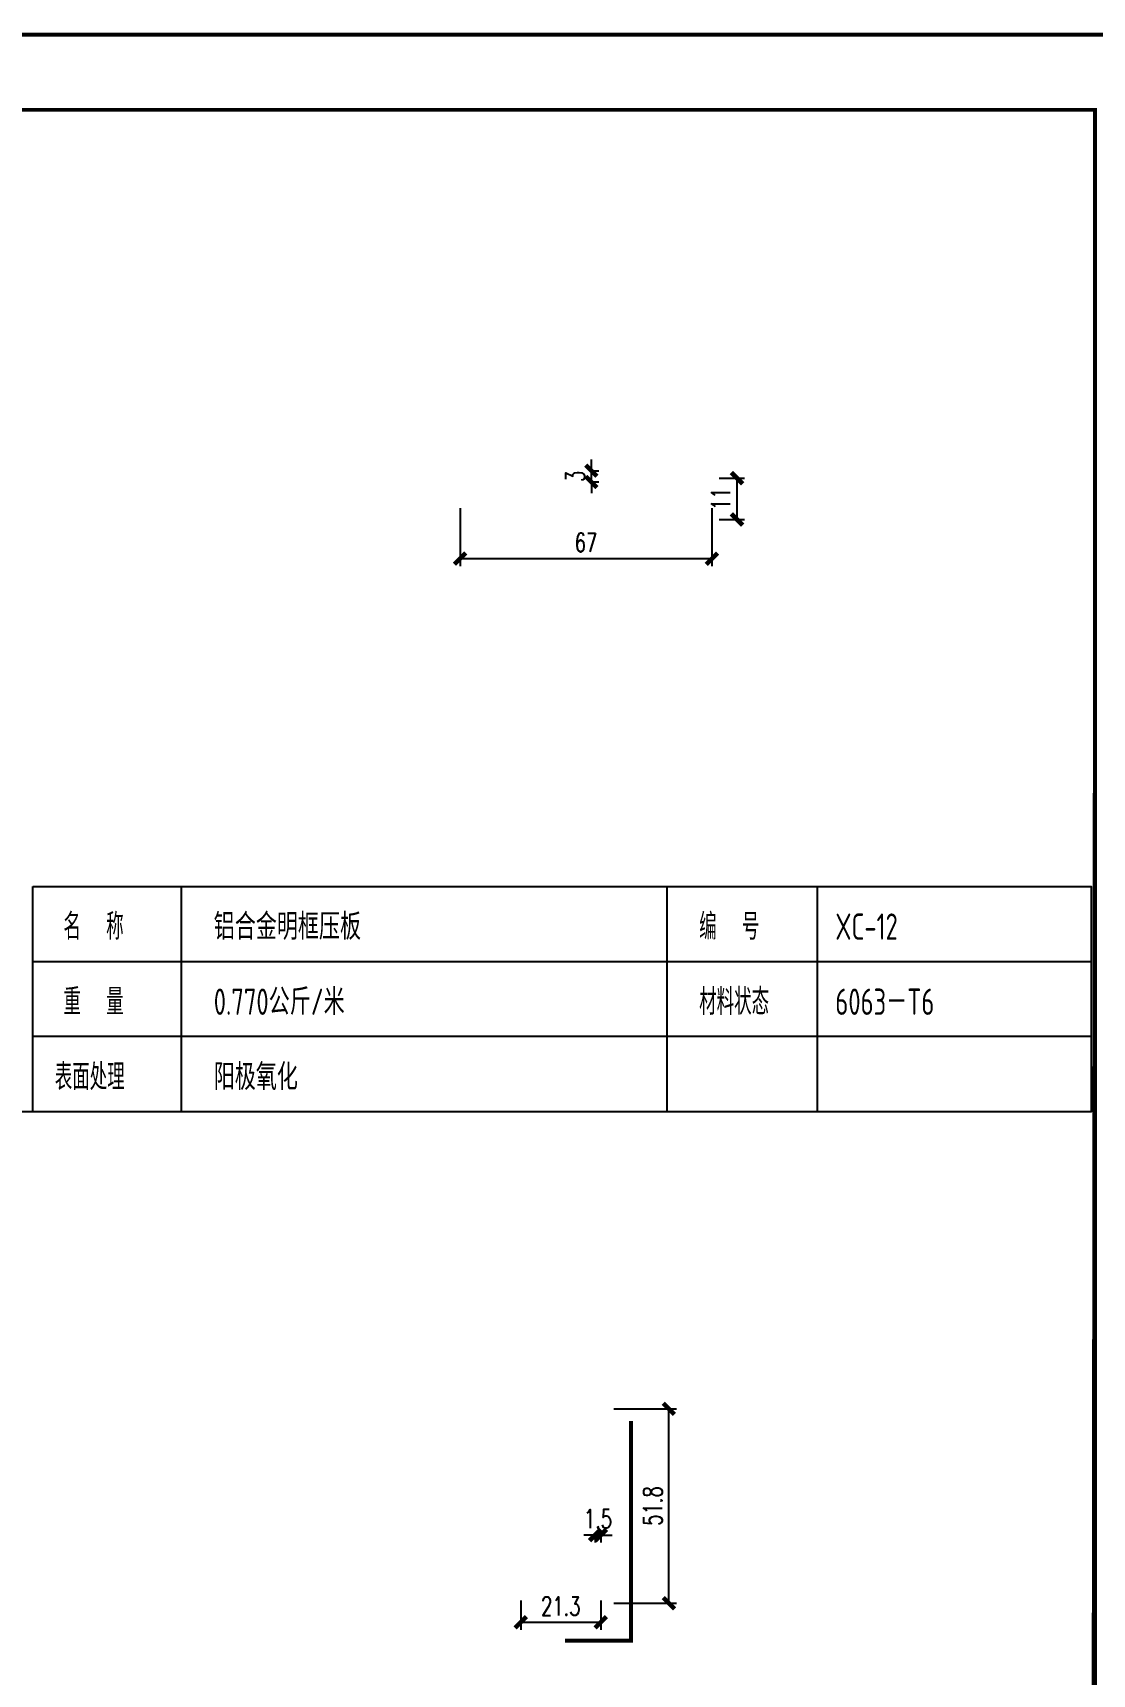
# Model space of a CAD drawing. Extents: x -51737 to 14768, y -80661 to -36245.
# Drawn here: x -49803.4 to -49521.5, y -80256.5 to -79819.6 of the extents above; entities that cross this region are included whole.
import ezdxf
from ezdxf.enums import TextEntityAlignment as Align

# ---------------------------------------------------------------- set-up
doc = ezdxf.new("R2010")
doc.units = 0
doc.linetypes.add('DASHED2', pattern=[9.525, 6.35, -3.175])
for name, color, linetype in [('0-cxFrame', 155, 'Continuous'), ('0-symbol', 71, 'Continuous'), ('0-text', 7, 'Continuous'), ('0-细实线', 6, 'Continuous'), ('DIM', 173, 'Continuous')]:
    doc.layers.add(name, color=color, linetype=linetype)
doc.layers.add('0-cxText', color=131, linetype='Continuous', lineweight=25)
doc.layers.add('0-图框', color=7, linetype='Continuous', lineweight=20)
doc.styles.add('CHINESE', font='ros1.shx', dxfattribs={"width": 0.8, "bigfont": 'hztxt.shx'})
doc.styles.add('cx_tuming', font='simhei.ttf')
doc.styles.add('cx_tuqian1', font='')
doc.styles.add('DHTEXT-1', font='ROMANS.shx', dxfattribs={"width": 0.7, "bigfont": 'CHINESE.shx'})
doc.styles.add('样式 1', font='romans.shx', dxfattribs={"width": 0.7, "bigfont": 'chinese.shx'})
doc.styles.add('黑体', font='simhei.ttf', dxfattribs={"height": 12})
doc.styles.get('cx_tuqian1').set_extended_font_data('SimSun')
doc.dimstyles.new('ZN2', dxfattribs={"dimscale": 2, "dimtxt": 2.5, "dimasz": 1.5, "dimexe": 1, "dimexo": 2, "dimgap": 0.9, "dimtad": 1, "dimdec": 1, "dimdsep": 46, "dimtxsty": 'DHTEXT-1', "dimblk": 'ARCHTICK', "dimcen": 2.5, "dimclrd": 173, "dimclre": 173, "dimclrt": 7, "dimazin": 2, "dimtfac": 1, "dimtdec": 1, "dimtix": 1, "dimtmove": 2, "dimatfit": 3, "dimfxl": 0, "dimtolj": 1, "dimtzin": 0, "dimarcsym": 0})

# ---------------------------------------------------------------- blocks, each defined once
blk = doc.blocks.new('TK22.A2 L(Dragon)')
at = {"layer": '0-cxFrame', "color": 7, "const_width": 0.5}
blk.add_lwpolyline([(0, 0), (-594, 0), (-594, 420), (0, 420)], close=True, dxfattribs=at)
at = {"layer": '0-cxFrame', "const_width": 0.5}
blk.add_lwpolyline([(-80, 10), (-574, 10), (-574, 410), (-80, 410)], close=True, dxfattribs=at)
at = {"style": '黑体', "flags": 4}
blk.add_attdef('图幅', text='', height=3.3, dxfattribs=at).set_placement((-40, 3), align=Align.RIGHT)
at = {"layer": '0-cxText', "flags": 4}
for tag, height, style, p in [('建设单位', 3.5, 'cx_tuming', (-45, 240)), ('项目名称', 3.5, 'cx_tuming', (-45, 210)), ('子项名称', 3.5, 'cx_tuming', (-45, 180)), ('工程编号', 3.3, 'cx_tuqian1', (-35, 165)), ('图名1', 3.5, 'cx_tuming', (-45, 87)), ('图名2', 3.5, 'cx_tuming', (-45, 79)), ('图名3', 3.5, 'cx_tuming', (-45, 71)), ('出图日期', 3.3, 'cx_tuqian1', (-39, 60)), ('专业', 3.3, 'cx_tuqian1', (-55, 52)), ('图号', 3.3, 'cx_tuqian1', (-55, 44)), ('版次', 3.3, 'cx_tuqian1', (-20, 44))]:
    blk.add_attdef(tag, text='', height=height, dxfattribs=dict(at, style=style)).set_placement(p, align=Align.MIDDLE)
at = {"layer": 'Defpoints', "color": 6, "flags": 4}
for tag, height, style, p in [('tufu', 3.3, '黑体', (-12, 12)), ('dwfname', 4, 'cx_tuqian1', (-80, 3))]:
    blk.add_attdef(tag, text='', height=height, dxfattribs=dict(at, style=style)).set_placement(p, align=Align.RIGHT)
blk = doc.blocks.new('_ArchTick')
at = {"color": 0, "linetype": 'ByBlock', "const_width": 0.4}
blk.add_lwpolyline([(-0.5, -0.5), (0.5, 0.5)], dxfattribs=at)
blk = doc.blocks.new('*D38')
at = {"layer": 'Defpoints', "color": 0, "ltscale": 20, "transparency": 16777216}
for p in [(-49689.66, -79942.15), (-49622.66, -79942.15), (-49622.66, -79959.58)]:
    blk.add_point(p, dxfattribs=at)
at = {"layer": 'DIM', "color": 173, "linetype": 'ByBlock', "lineweight": -2, "ltscale": 20, "transparency": 16777216}
for p, q in [((-49689.66, -79946.15), (-49689.66, -79961.58)), ((-49622.66, -79946.15), (-49622.66, -79961.58)), ((-49689.66, -79959.58), (-49622.66, -79959.58))]:
    blk.add_line(p, q, dxfattribs=at)
at = {"layer": 'DIM', "color": 173, "lineweight": -2, "ltscale": 20, "transparency": 16777216, "xscale": 3, "yscale": 3, "zscale": 3, "rotation": 180}
blk.add_blockref('_ArchTick', (-49689.66, -79959.58), dxfattribs=at)
at = {"layer": 'DIM', "color": 173, "lineweight": -2, "ltscale": 20, "transparency": 16777216, "xscale": 3, "yscale": 3, "zscale": 3}
blk.add_blockref('_ArchTick', (-49622.66, -79959.58), dxfattribs=at)
at = {"layer": 'DIM', "color": 7, "ltscale": 20, "transparency": 16777216, "insert": (-49656.16, -79955.28), "char_height": 5, "attachment_point": 5, "style": 'DHTEXT-1'}
blk.add_mtext('\\A1;67', dxfattribs=at)
blk = doc.blocks.new('*D39')
at = {"layer": 'Defpoints', "color": 0, "ltscale": 20, "transparency": 16777216}
for p in [(-49624.75, -79938.17), (-49615.97, -79938.17), (-49624.75, -79949.17)]:
    blk.add_point(p, dxfattribs=at)
at = {"layer": 'DIM', "color": 173, "linetype": 'ByBlock', "lineweight": -2, "ltscale": 20, "transparency": 16777216}
for p, q in [((-49620.75, -79938.17), (-49613.97, -79938.17)), ((-49615.97, -79949.17), (-49615.97, -79938.17)), ((-49620.75, -79949.17), (-49613.97, -79949.17))]:
    blk.add_line(p, q, dxfattribs=at)
at = {"layer": 'DIM', "color": 173, "lineweight": -2, "ltscale": 20, "transparency": 16777216, "xscale": 3, "yscale": 3, "zscale": 3}
for p, rotation in [((-49615.97, -79938.17), 90), ((-49615.97, -79949.17), 270)]:
    blk.add_blockref('_ArchTick', p, dxfattribs=dict(at, rotation=rotation))
at = {"layer": 'DIM', "color": 7, "ltscale": 20, "transparency": 16777216, "insert": (-49620.27, -79943.67), "char_height": 5, "attachment_point": 5, "rotation": 90, "style": 'DHTEXT-1'}
blk.add_mtext('\\A1;11', dxfattribs=at)
blk = doc.blocks.new('*D44')
at = {"layer": 'Defpoints', "color": 0, "ltscale": 20, "transparency": 16777216}
for p in [(-49673.53, -80232.86), (-49652.23, -80232.86), (-49652.23, -80242.68)]:
    blk.add_point(p, dxfattribs=at)
at = {"layer": 'DIM', "color": 173, "linetype": 'ByBlock', "lineweight": -2, "ltscale": 20, "transparency": 16777216}
for p, q in [((-49673.53, -80236.86), (-49673.53, -80244.68)), ((-49652.23, -80236.86), (-49652.23, -80244.68)), ((-49673.53, -80242.68), (-49652.23, -80242.68))]:
    blk.add_line(p, q, dxfattribs=at)
at = {"layer": 'DIM', "color": 173, "lineweight": -2, "ltscale": 20, "transparency": 16777216, "xscale": 3, "yscale": 3, "zscale": 3, "rotation": 180}
blk.add_blockref('_ArchTick', (-49673.53, -80242.68), dxfattribs=at)
at = {"layer": 'DIM', "color": 173, "lineweight": -2, "ltscale": 20, "transparency": 16777216, "xscale": 3, "yscale": 3, "zscale": 3}
blk.add_blockref('_ArchTick', (-49652.23, -80242.68), dxfattribs=at)
at = {"layer": 'DIM', "color": 7, "ltscale": 20, "transparency": 16777216, "insert": (-49662.88, -80238.38), "char_height": 5, "attachment_point": 5, "style": 'DHTEXT-1'}
blk.add_mtext('\\A1;21.3', dxfattribs=at)
blk = doc.blocks.new('*D45')
at = {"layer": 'Defpoints', "color": 0, "ltscale": 20, "transparency": 16777216}
for p in [(-49652.73, -80185.85), (-49634.1, -80185.85), (-49652.73, -80237.61)]:
    blk.add_point(p, dxfattribs=at)
at = {"layer": 'DIM', "color": 173, "linetype": 'ByBlock', "lineweight": -2, "ltscale": 20, "transparency": 16777216}
for p, q in [((-49648.73, -80185.85), (-49632.1, -80185.85)), ((-49634.1, -80237.61), (-49634.1, -80185.85)), ((-49648.73, -80237.61), (-49632.1, -80237.61))]:
    blk.add_line(p, q, dxfattribs=at)
at = {"layer": 'DIM', "color": 173, "lineweight": -2, "ltscale": 20, "transparency": 16777216, "xscale": 3, "yscale": 3, "zscale": 3}
for p, rotation in [((-49634.1, -80185.85), 90), ((-49634.1, -80237.61), 270)]:
    blk.add_blockref('_ArchTick', p, dxfattribs=dict(at, rotation=rotation))
at = {"layer": 'DIM', "color": 7, "ltscale": 20, "transparency": 16777216, "insert": (-49638.4, -80211.73), "char_height": 5, "attachment_point": 5, "rotation": 90, "style": 'DHTEXT-1'}
blk.add_mtext('\\A1;51.8', dxfattribs=at)
blk = doc.blocks.new('*D71')
at = {"layer": 'Defpoints', "color": 0, "ltscale": 20, "transparency": 16777216}
for p in [(-49658.22, -79936.17), (-49654.74, -79936.17), (-49658.22, -79939.17)]:
    blk.add_point(p, dxfattribs=at)
at = {"layer": 'DIM', "color": 173, "linetype": 'ByBlock', "lineweight": -2, "ltscale": 20, "transparency": 16777216}
for p, q in [((-49654.74, -79936.17), (-49654.74, -79933.17)), ((-49654.74, -79939.17), (-49654.74, -79936.17)), ((-49654.22, -79936.17), (-49652.74, -79936.17)), ((-49654.74, -79939.17), (-49654.74, -79942.17)), ((-49654.22, -79939.17), (-49652.74, -79939.17))]:
    blk.add_line(p, q, dxfattribs=at)
at = {"layer": 'DIM', "color": 173, "lineweight": -2, "ltscale": 20, "transparency": 16777216, "xscale": 3, "yscale": 3, "zscale": 3}
for p, rotation in [((-49654.74, -79936.17), 270), ((-49654.74, -79939.17), 90)]:
    blk.add_blockref('_ArchTick', p, dxfattribs=dict(at, rotation=rotation))
at = {"layer": 'DIM', "color": 7, "ltscale": 20, "transparency": 16777216, "insert": (-49659.04, -79937.67), "char_height": 5, "attachment_point": 5, "rotation": 90, "style": 'DHTEXT-1'}
blk.add_mtext('\\A1;3', dxfattribs=at)
blk = doc.blocks.new('*D74')
at = {"layer": 'Defpoints', "color": 0, "ltscale": 20, "transparency": 16777216}
for p in [(-49653.73, -80215.23), (-49652.23, -80215.23), (-49652.23, -80219.45)]:
    blk.add_point(p, dxfattribs=at)
at = {"layer": 'DIM', "color": 173, "linetype": 'ByBlock', "lineweight": -2, "ltscale": 20, "transparency": 16777216}
for p, q in [((-49653.73, -80219.45), (-49656.73, -80219.45)), ((-49653.73, -80219.23), (-49653.73, -80221.45)), ((-49653.73, -80219.45), (-49652.23, -80219.45)), ((-49652.23, -80219.23), (-49652.23, -80221.45)), ((-49652.23, -80219.45), (-49649.23, -80219.45))]:
    blk.add_line(p, q, dxfattribs=at)
at = {"layer": 'DIM', "color": 173, "lineweight": -2, "ltscale": 20, "transparency": 16777216, "xscale": 3, "yscale": 3, "zscale": 3}
blk.add_blockref('_ArchTick', (-49653.73, -80219.45), dxfattribs=at)
at = {"layer": 'DIM', "color": 173, "lineweight": -2, "ltscale": 20, "transparency": 16777216, "xscale": 3, "yscale": 3, "zscale": 3, "rotation": 180}
blk.add_blockref('_ArchTick', (-49652.23, -80219.45), dxfattribs=at)
at = {"layer": 'DIM', "color": 7, "ltscale": 20, "transparency": 16777216, "insert": (-49652.98, -80215.15), "char_height": 5, "attachment_point": 5, "style": 'DHTEXT-1'}
blk.add_mtext('\\A1;1.5', dxfattribs=at)

msp = doc.modelspace()

# ---------------------------------------------------------------- linework, layer by layer
at = {"layer": '0-symbol'}
for p, q in [((-49801.37, -79840.13, 0), (-50086.04, -79840.13, 0)), ((-49521.71, -79840.13), (-49801.37, -79840.13)), ((-49763.86, -80046.8), (-49763.86, -80106.8)), ((-49634.68, -80046.8), (-49634.68, -80106.8)), ((-49594.68, -80046.8), (-49594.68, -80106.8)), ((-49803.37, -80066.8), (-49521.71, -80066.8)), ((-49521.71, -80086.8), (-49803.37, -80086.8)), ((-49801.37, -80106.8, 0), (-50086.04, -80106.8, 0)), ((-49521.71, -80106.8), (-49803.37, -80106.8)), ((-49521.71, -80106.8), (-49801.37, -80106.8))]:
    msp.add_line(p, q, dxfattribs=at)
for points in [[(-49520.71, -79840.13), (-50507.21, -79840.13), (-50508.21, -80640.13), (-49521.71, -80640.13)], [(-49803.37, -80046.8), (-49521.71, -80046.8), (-49521.71, -80106.8), (-49803.37, -80106.8)]]:
    msp.add_lwpolyline(points, close=True, dxfattribs=at)
at = {"layer": '0-细实线', "color": 3, "linetype": 'DASHED2', "ltscale": 0.5, "const_width": 1}
msp.add_lwpolyline([(-49644.18, -80189.1), (-49644.18, -80247.57), (-49661.72, -80247.57)], dxfattribs=at)

# ---------------------------------------------------------------- block references
at = {"layer": '0-cxFrame', "xscale": 2, "yscale": 2, "zscale": 2}
msp.add_blockref('TK22.A2 L(Dragon)', (-49360.71, -80660.13), dxfattribs=at)

# ---------------------------------------------------------------- texts
at = {"layer": '0-text', "color": 3, "style": 'CHINESE', "width": 0.8}
for s, p in [('铝合金明框压板', (-49755.23, -80057.51)), ('XC-12', (-49589.81, -80057.51, 0)), ('0.770公斤/米  ', (-49755.23, -80077.51)), ('6063－T6', (-49589.81, -80077.51)), ('阳极氧化', (-49755.23, -80097.51))]:
    msp.add_text(s, height=7, dxfattribs=at).set_placement(p, align=Align.MIDDLE_LEFT)
at = {"layer": '0-图框', "style": '样式 1', "width": 0.7}
for s, p in [('名  称', (-49795.23, -80057.51)), ('编  号', (-49626.05, -80057.51)), ('重  量', (-49795.23, -80077.51)), ('材料状态', (-49626.05, -80077.51)), ('表面处理', (-49797.54, -80097.51))]:
    msp.add_text(s, height=7, dxfattribs=at).set_placement(p, align=Align.MIDDLE_LEFT)

# ---------------------------------------------------------------- dimensions: what is measured, and where the dimension line sits
at = {"layer": 'DIM', "ltscale": 20}
for base, p1, p2, picture, middle in [((-49654.74, -79936.17), (-49658.22, -79939.17), (-49658.22, -79936.17), '*D71', (-49659.04, -79937.67)), ((-49615.97, -79938.17), (-49624.75, -79949.17), (-49624.75, -79938.17), '*D39', (-49620.27, -79943.67)), ((-49634.1, -80185.85), (-49652.73, -80237.61), (-49652.73, -80185.85), '*D45', (-49638.4, -80211.73))]:
    dim = msp.add_linear_dim(base=base, p1=p1, p2=p2, angle=90, dimstyle='ZN2', dxfattribs=at)
    dim.commit()
    dim.dimension.update_dxf_attribs({"geometry": picture, "text_midpoint": middle})
for base, p1, p2, picture, middle in [((-49622.66, -79959.58), (-49689.66, -79942.15), (-49622.66, -79942.15), '*D38', (-49656.16, -79955.28)), ((-49652.23, -80219.45), (-49653.73, -80215.23), (-49652.23, -80215.23), '*D74', (-49652.98, -80215.15)), ((-49652.23, -80242.68), (-49673.53, -80232.86), (-49652.23, -80232.86), '*D44', (-49662.88, -80238.38))]:
    dim = msp.add_linear_dim(base=base, p1=p1, p2=p2, dimstyle='ZN2', dxfattribs=at)
    dim.commit()
    dim.dimension.update_dxf_attribs({"geometry": picture, "text_midpoint": middle})

doc.saveas('drawing.dxf')
